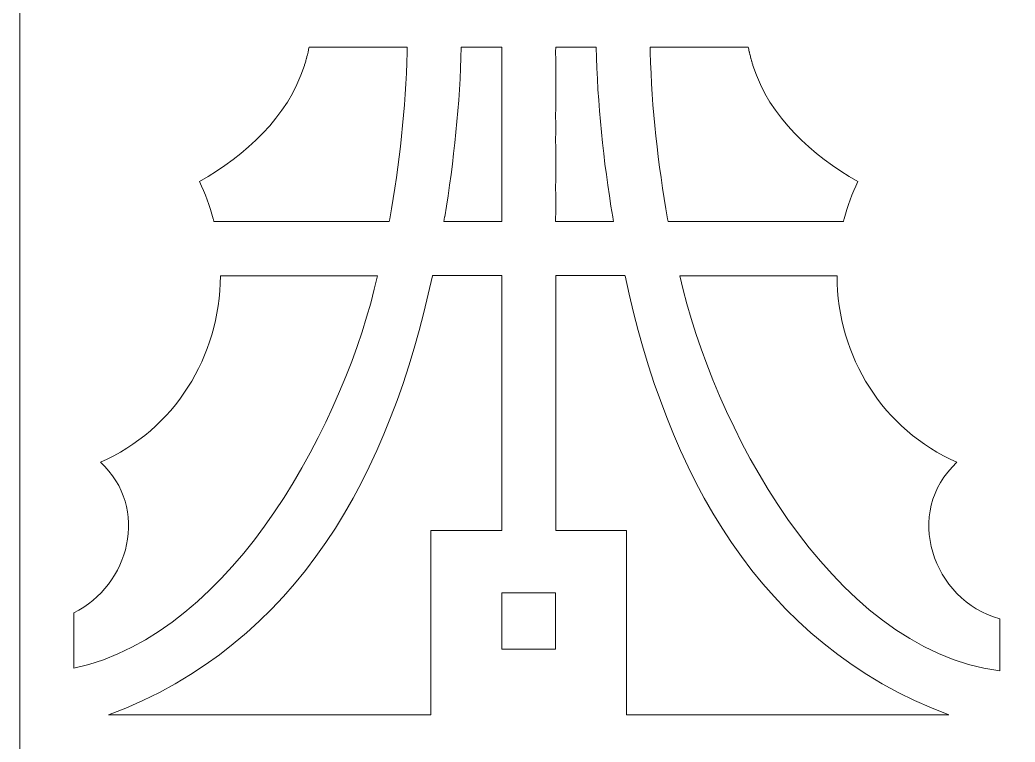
# Model space of a CAD drawing. Header units: centimetres. Extents: x -10 to 9.9, y -5 to 13.4.
# Drawn here: x 0.175 to 3.399, y -0.461 to 1.88 of the extents above; entities that cross this region are included whole.
import ezdxf

# ---------------------------------------------------------------- set-up
doc = ezdxf.new("R2010")
doc.units = ezdxf.units.CM
doc.header["$MEASUREMENT"] = 0
doc.layers.add('layer 1', color=7, linetype='Continuous')

msp = doc.modelspace()

# ---------------------------------------------------------------- linework, layer by layer
at = {"layer": 'layer 1', "color": 242, "lineweight": 9}
for points, knots in [([(0.17453, 13.44236), (0.17453, 13.44236), (0.34885, 13.44236), (0.34885, 13.44236), (0.34885, 13.44236), (0.34885, 13.44236), (9.75098, 13.44236), (9.75098, 13.44236), (9.75098, 13.44236), (9.75098, 13.44236), (9.9253, 13.44236), (9.9253, 13.44236), (9.9253, 13.44236), (9.9253, 13.44236), (9.9253, 13.26803), (9.9253, 13.26803), (9.9253, 13.26803), (9.9253, 13.26803), (9.9253, -4.82596), (9.9253, -4.82596), (9.9253, -4.82596), (9.9253, -4.82596), (9.9253, -5.00029), (9.9253, -5.00029), (9.9253, -5.00029), (9.9253, -5.00029), (9.75098, -5.00029), (9.75098, -5.00029), (9.75098, -5.00029), (9.75098, -5.00029), (0.34885, -5.00029), (0.34885, -5.00029), (0.34885, -5.00029), (0.34885, -5.00029), (0.17453, -5.00029), (0.17453, -5.00029), (0.17453, -5.00029), (0.17453, -5.00029), (0.17453, -4.82596), (0.17453, -4.82596), (0.17453, -4.82596), (0.17453, -4.82596), (0.17453, 13.26803), (0.17453, 13.26803), (0.17453, 13.26803), (0.17453, 13.26803), (0.17453, 13.44236), (0.17453, 13.44236)], [0, 0, 0, 0, 0.0769231, 0.0769231, 0.0769231, 0.0769231, 0.1538462, 0.1538462, 0.1538462, 0.1538462, 0.2307692, 0.2307692, 0.2307692, 0.2307692, 0.3076923, 0.3076923, 0.3076923, 0.3076923, 0.3846154, 0.3846154, 0.3846154, 0.3846154, 0.4615385, 0.4615385, 0.4615385, 0.4615385, 0.5384615, 0.5384615, 0.5384615, 0.5384615, 0.6153846, 0.6153846, 0.6153846, 0.6153846, 0.6923077, 0.6923077, 0.6923077, 0.6923077, 0.7692308, 0.7692308, 0.7692308, 0.7692308, 0.8461538, 0.8461538, 0.8461538, 0.8461538, 1, 1, 1, 1]), ([(0.75626, 1.35599), (0.90689, 1.44241), (1.04107, 1.56161), (1.09629, 1.73239), (1.09629, 1.73239), (1.09629, 1.73239), (1.09631, 1.73239), (1.09631, 1.73239), (1.09631, 1.73239), (1.09631, 1.73239), (1.09692, 1.73433), (1.09692, 1.73433), (1.09692, 1.73433), (1.09692, 1.73433), (1.09694, 1.73433), (1.09694, 1.73433), (1.09694, 1.73433), (1.09694, 1.73433), (1.09839, 1.73919), (1.09839, 1.73919), (1.09839, 1.73919), (1.09839, 1.73919), (1.09843, 1.73919), (1.09843, 1.73919), (1.09843, 1.73919), (1.09843, 1.73919), (1.09868, 1.74012), (1.09868, 1.74012), (1.09868, 1.74012), (1.09868, 1.74012), (1.0987, 1.7401), (1.0987, 1.7401), (1.0987, 1.7401), (1.0987, 1.7401), (1.09871, 1.74021), (1.09871, 1.74021), (1.09871, 1.74021), (1.09871, 1.74021), (1.09873, 1.74021), (1.09873, 1.74021), (1.09873, 1.74021), (1.09873, 1.74021), (1.1004, 1.74601), (1.1004, 1.74601), (1.1004, 1.74601), (1.1004, 1.74601), (1.10042, 1.74602), (1.10042, 1.74602), (1.10042, 1.74602), (1.10042, 1.74602), (1.10064, 1.74685), (1.10064, 1.74685), (1.10064, 1.74685), (1.10064, 1.74685), (1.10065, 1.74685), (1.10065, 1.74685), (1.10065, 1.74685), (1.10065, 1.74685), (1.10244, 1.75327), (1.10244, 1.75327), (1.10244, 1.75327), (1.10244, 1.75327), (1.10246, 1.75327), (1.10246, 1.75327), (1.10246, 1.75327), (1.10246, 1.75327), (1.10263, 1.75402), (1.10263, 1.75402), (1.10263, 1.75402), (1.10263, 1.75402), (1.10266, 1.75403), (1.10266, 1.75403), (1.10266, 1.75403), (1.10266, 1.75403), (1.10456, 1.76131), (1.10456, 1.76131), (1.10456, 1.76131), (1.10456, 1.76131), (1.10458, 1.76131), (1.10458, 1.76131), (1.10458, 1.76131), (1.10458, 1.76131), (1.1046, 1.76145), (1.1046, 1.76145), (1.1046, 1.76145), (1.1046, 1.76145), (1.10461, 1.76145), (1.10461, 1.76145), (1.10461, 1.76145), (1.10461, 1.76145), (1.10577, 1.76621), (1.10577, 1.76621), (1.10577, 1.76621), (1.10577, 1.76621), (1.10579, 1.76621), (1.10579, 1.76621), (1.10579, 1.76621), (1.10579, 1.76621), (1.10598, 1.76711), (1.10598, 1.76711), (1.10598, 1.76711), (1.10598, 1.76711), (1.106, 1.76716), (1.106, 1.76716), (1.106, 1.76716), (1.106, 1.76716), (1.1079, 1.77538), (1.1079, 1.77538), (1.1079, 1.77538), (1.1079, 1.77538), (1.10792, 1.77538), (1.10792, 1.77538), (1.10792, 1.77538), (1.10792, 1.77538), (1.1081, 1.77627), (1.1081, 1.77627), (1.1081, 1.77627), (1.1081, 1.77627), (1.10812, 1.77627), (1.10812, 1.77627), (1.10812, 1.77627), (1.10812, 1.77627), (1.10925, 1.78174), (1.10925, 1.78174), (1.10925, 1.78174), (1.10925, 1.78174), (1.10928, 1.78174), (1.10928, 1.78174), (1.10928, 1.78174), (1.10928, 1.78174), (1.10943, 1.78262), (1.10943, 1.78262), (1.10943, 1.78262), (1.10943, 1.78262), (1.10944, 1.78262), (1.10944, 1.78262), (1.10944, 1.78262), (1.10944, 1.78262), (1.10966, 1.78368), (1.10966, 1.78368), (1.10966, 1.78368), (1.10966, 1.78368), (1.10967, 1.78368), (1.10967, 1.78368), (1.10967, 1.78368), (1.10967, 1.78368), (1.11073, 1.78903), (1.11073, 1.78903), (1.11073, 1.78903), (1.11073, 1.78903), (1.11074, 1.78904), (1.11074, 1.78904), (1.11074, 1.78904), (1.11074, 1.78904), (1.11133, 1.79204), (1.11133, 1.79204), (1.11133, 1.79204), (1.11133, 1.79204), (1.11139, 1.79204), (1.11139, 1.79204), (1.11139, 1.79204), (1.11139, 1.79204), (1.11139, 1.79204), (1.11139, 1.79204), (1.11139, 1.79204), (1.11139, 1.79204), (1.42958, 1.79204), (1.42958, 1.79204), (1.42958, 1.79204), (1.42958, 1.79204), (1.42938, 1.78443), (1.42938, 1.78443), (1.42938, 1.78443), (1.42938, 1.78443), (1.42936, 1.78443), (1.42936, 1.78443), (1.42936, 1.78443), (1.42936, 1.78443), (1.42935, 1.78443), (1.42935, 1.78443), (1.42935, 1.78443), (1.42935, 1.78443), (1.42935, 1.78438), (1.42935, 1.78438), (1.42935, 1.78438), (1.42935, 1.78438), (1.42914, 1.77519), (1.42914, 1.77519), (1.42914, 1.77519), (1.42914, 1.77519), (1.42913, 1.7752), (1.42913, 1.7752), (1.42913, 1.7752), (1.42913, 1.7752), (1.42909, 1.77519), (1.42909, 1.77519), (1.42909, 1.77519), (1.42909, 1.77519), (1.42911, 1.77516), (1.42911, 1.77516), (1.42911, 1.77516), (1.42394, 1.59354), (1.40419, 1.41242), (1.37264, 1.23469), (1.37264, 1.23469), (1.37264, 1.23469), (1.3726, 1.23471), (1.3726, 1.23471), (1.3726, 1.23471), (1.3726, 1.23471), (1.37259, 1.23473), (1.37259, 1.23473), (1.37259, 1.23473), (1.37259, 1.23473), (1.37258, 1.23469), (1.37258, 1.23469), (1.37258, 1.23469), (1.37258, 1.23469), (1.3711, 1.22623), (1.3711, 1.22623), (1.3711, 1.22623), (1.3711, 1.22623), (1.37109, 1.22623), (1.37109, 1.22623), (1.37109, 1.22623), (1.37109, 1.22623), (1.37107, 1.22623), (1.37107, 1.22623), (1.37107, 1.22623), (1.37107, 1.22623), (1.37105, 1.22623), (1.37105, 1.22623), (1.37105, 1.22623), (1.37105, 1.22623), (0.80317, 1.22623), (0.80317, 1.22623), (0.80317, 1.22623), (0.80317, 1.22623), (0.80314, 1.22623), (0.80314, 1.22623), (0.80314, 1.22623), (0.80314, 1.22623), (0.80259, 1.22836), (0.80259, 1.22836), (0.80259, 1.22836), (0.80259, 1.22836), (0.80257, 1.22836), (0.80257, 1.22836), (0.80257, 1.22836), (0.80257, 1.22836), (0.80207, 1.2305), (0.80207, 1.2305), (0.80207, 1.2305), (0.80207, 1.2305), (0.80205, 1.2305), (0.80205, 1.2305), (0.80205, 1.2305), (0.80205, 1.2305), (0.80149, 1.23263), (0.80149, 1.23263), (0.80149, 1.23263), (0.80149, 1.23263), (0.80147, 1.23263), (0.80147, 1.23263), (0.80147, 1.23263), (0.80147, 1.23263), (0.80097, 1.23473), (0.80097, 1.23473), (0.80097, 1.23473), (0.80097, 1.23473), (0.80095, 1.23473), (0.80095, 1.23473), (0.80095, 1.23473), (0.79014, 1.2763), (0.7749, 1.31717), (0.75626, 1.35599)], [0, 0, 0, 0, 0.0142857, 0.0142857, 0.0142857, 0.0142857, 0.0285714, 0.0285714, 0.0285714, 0.0285714, 0.0428571, 0.0428571, 0.0428571, 0.0428571, 0.0571429, 0.0571429, 0.0571429, 0.0571429, 0.0714286, 0.0714286, 0.0714286, 0.0714286, 0.0857143, 0.0857143, 0.0857143, 0.0857143, 0.1, 0.1, 0.1, 0.1, 0.1142857, 0.1142857, 0.1142857, 0.1142857, 0.1285714, 0.1285714, 0.1285714, 0.1285714, 0.1428571, 0.1428571, 0.1428571, 0.1428571, 0.1571429, 0.1571429, 0.1571429, 0.1571429, 0.1714286, 0.1714286, 0.1714286, 0.1714286, 0.1857143, 0.1857143, 0.1857143, 0.1857143, 0.2, 0.2, 0.2, 0.2, 0.2142857, 0.2142857, 0.2142857, 0.2142857, 0.2285714, 0.2285714, 0.2285714, 0.2285714, 0.2428571, 0.2428571, 0.2428571, 0.2428571, 0.2571429, 0.2571429, 0.2571429, 0.2571429, 0.2714286, 0.2714286, 0.2714286, 0.2714286, 0.2857143, 0.2857143, 0.2857143, 0.2857143, 0.3, 0.3, 0.3, 0.3, 0.3142857, 0.3142857, 0.3142857, 0.3142857, 0.3285714, 0.3285714, 0.3285714, 0.3285714, 0.3428571, 0.3428571, 0.3428571, 0.3428571, 0.3571429, 0.3571429, 0.3571429, 0.3571429, 0.3714286, 0.3714286, 0.3714286, 0.3714286, 0.3857143, 0.3857143, 0.3857143, 0.3857143, 0.4, 0.4, 0.4, 0.4, 0.4142857, 0.4142857, 0.4142857, 0.4142857, 0.4285714, 0.4285714, 0.4285714, 0.4285714, 0.4428571, 0.4428571, 0.4428571, 0.4428571, 0.4571429, 0.4571429, 0.4571429, 0.4571429, 0.4714286, 0.4714286, 0.4714286, 0.4714286, 0.4857143, 0.4857143, 0.4857143, 0.4857143, 0.5, 0.5, 0.5, 0.5, 0.5142857, 0.5142857, 0.5142857, 0.5142857, 0.5285714, 0.5285714, 0.5285714, 0.5285714, 0.5428571, 0.5428571, 0.5428571, 0.5428571, 0.5571429, 0.5571429, 0.5571429, 0.5571429, 0.5714286, 0.5714286, 0.5714286, 0.5714286, 0.5857143, 0.5857143, 0.5857143, 0.5857143, 0.6, 0.6, 0.6, 0.6, 0.6142857, 0.6142857, 0.6142857, 0.6142857, 0.6285714, 0.6285714, 0.6285714, 0.6285714, 0.6428571, 0.6428571, 0.6428571, 0.6428571, 0.6571429, 0.6571429, 0.6571429, 0.6571429, 0.6714286, 0.6714286, 0.6714286, 0.6714286, 0.6857143, 0.6857143, 0.6857143, 0.6857143, 0.7, 0.7, 0.7, 0.7, 0.7142857, 0.7142857, 0.7142857, 0.7142857, 0.7285714, 0.7285714, 0.7285714, 0.7285714, 0.7428571, 0.7428571, 0.7428571, 0.7428571, 0.7571429, 0.7571429, 0.7571429, 0.7571429, 0.7714286, 0.7714286, 0.7714286, 0.7714286, 0.7857143, 0.7857143, 0.7857143, 0.7857143, 0.8, 0.8, 0.8, 0.8, 0.8142857, 0.8142857, 0.8142857, 0.8142857, 0.8285714, 0.8285714, 0.8285714, 0.8285714, 0.8428571, 0.8428571, 0.8428571, 0.8428571, 0.8571429, 0.8571429, 0.8571429, 0.8571429, 0.8714286, 0.8714286, 0.8714286, 0.8714286, 0.8857143, 0.8857143, 0.8857143, 0.8857143, 0.9, 0.9, 0.9, 0.9, 0.9142857, 0.9142857, 0.9142857, 0.9142857, 0.9285714, 0.9285714, 0.9285714, 0.9285714, 0.9428571, 0.9428571, 0.9428571, 0.9428571, 0.9571429, 0.9571429, 0.9571429, 0.9571429, 0.9714286, 0.9714286, 0.9714286, 0.9714286, 1, 1, 1, 1]), ([(1.60443, 1.79204), (1.60443, 1.79204), (1.60445, 1.79204), (1.60445, 1.79204), (1.60445, 1.79204), (1.60445, 1.79204), (1.73538, 1.79204), (1.73538, 1.79204), (1.73538, 1.79204), (1.73538, 1.79204), (1.73538, 1.77645), (1.73538, 1.77645), (1.73538, 1.77645), (1.73538, 1.77645), (1.73538, 1.75055), (1.73538, 1.75055), (1.73538, 1.75055), (1.73538, 1.75055), (1.73538, 1.72467), (1.73538, 1.72467), (1.73538, 1.72467), (1.73538, 1.72467), (1.73538, 1.69876), (1.73538, 1.69876), (1.73538, 1.69876), (1.73538, 1.69876), (1.73538, 1.6729), (1.73538, 1.6729), (1.73538, 1.6729), (1.73538, 1.6729), (1.73538, 1.64701), (1.73538, 1.64701), (1.73538, 1.64701), (1.73538, 1.64701), (1.73538, 1.6211), (1.73538, 1.6211), (1.73538, 1.6211), (1.73538, 1.6211), (1.73538, 1.5953), (1.73538, 1.5953), (1.73538, 1.5953), (1.73538, 1.5953), (1.73538, 1.56936), (1.73538, 1.56936), (1.73538, 1.56936), (1.73538, 1.56936), (1.73538, 1.54346), (1.73538, 1.54346), (1.73538, 1.54346), (1.73538, 1.54346), (1.73538, 1.51757), (1.73538, 1.51757), (1.73538, 1.51757), (1.73538, 1.51757), (1.73538, 1.49168), (1.73538, 1.49168), (1.73538, 1.49168), (1.73538, 1.49168), (1.73538, 1.46581), (1.73538, 1.46581), (1.73538, 1.46581), (1.73538, 1.46581), (1.73538, 1.4399), (1.73538, 1.4399), (1.73538, 1.4399), (1.73538, 1.4399), (1.73538, 1.41403), (1.73538, 1.41403), (1.73538, 1.41403), (1.73538, 1.41403), (1.73538, 1.38813), (1.73538, 1.38813), (1.73538, 1.38813), (1.73538, 1.38813), (1.73538, 1.36225), (1.73538, 1.36225), (1.73538, 1.36225), (1.73538, 1.36225), (1.73537, 1.33637), (1.73537, 1.33637), (1.73537, 1.33637), (1.73537, 1.33637), (1.73538, 1.31047), (1.73538, 1.31047), (1.73538, 1.31047), (1.73538, 1.31047), (1.73538, 1.28459), (1.73538, 1.28459), (1.73538, 1.28459), (1.73538, 1.28459), (1.73538, 1.2587), (1.73538, 1.2587), (1.73538, 1.2587), (1.73538, 1.2587), (1.73538, 1.23281), (1.73538, 1.23281), (1.73538, 1.23281), (1.73538, 1.23281), (1.73538, 1.22623), (1.73538, 1.22623), (1.73538, 1.22623), (1.73538, 1.22623), (1.5479, 1.22623), (1.5479, 1.22623), (1.5479, 1.22623), (1.5479, 1.22623), (1.54906, 1.23312), (1.54906, 1.23312), (1.54906, 1.23312), (1.54906, 1.23312), (1.54908, 1.23312), (1.54908, 1.23312), (1.54908, 1.23312), (1.54908, 1.23312), (1.5491, 1.2331), (1.5491, 1.2331), (1.5491, 1.2331), (1.5491, 1.2331), (1.54912, 1.2331), (1.54912, 1.2331), (1.54912, 1.2331), (1.54912, 1.2331), (1.55058, 1.24162), (1.55058, 1.24162), (1.55058, 1.24162), (1.55058, 1.24162), (1.55059, 1.24162), (1.55059, 1.24162), (1.55059, 1.24162), (1.55059, 1.24162), (1.55061, 1.24162), (1.55061, 1.24162), (1.55061, 1.24162), (1.55061, 1.24162), (1.55064, 1.24162), (1.55064, 1.24162), (1.55064, 1.24162), (1.58082, 1.4235), (1.59991, 1.60786), (1.60443, 1.79204)], [0, 0, 0, 0, 0.0277778, 0.0277778, 0.0277778, 0.0277778, 0.0555556, 0.0555556, 0.0555556, 0.0555556, 0.0833333, 0.0833333, 0.0833333, 0.0833333, 0.1111111, 0.1111111, 0.1111111, 0.1111111, 0.1388889, 0.1388889, 0.1388889, 0.1388889, 0.1666667, 0.1666667, 0.1666667, 0.1666667, 0.1944444, 0.1944444, 0.1944444, 0.1944444, 0.2222222, 0.2222222, 0.2222222, 0.2222222, 0.25, 0.25, 0.25, 0.25, 0.2777778, 0.2777778, 0.2777778, 0.2777778, 0.3055556, 0.3055556, 0.3055556, 0.3055556, 0.3333333, 0.3333333, 0.3333333, 0.3333333, 0.3611111, 0.3611111, 0.3611111, 0.3611111, 0.3888889, 0.3888889, 0.3888889, 0.3888889, 0.4166667, 0.4166667, 0.4166667, 0.4166667, 0.4444444, 0.4444444, 0.4444444, 0.4444444, 0.4722222, 0.4722222, 0.4722222, 0.4722222, 0.5, 0.5, 0.5, 0.5, 0.5277778, 0.5277778, 0.5277778, 0.5277778, 0.5555556, 0.5555556, 0.5555556, 0.5555556, 0.5833333, 0.5833333, 0.5833333, 0.5833333, 0.6111111, 0.6111111, 0.6111111, 0.6111111, 0.6388889, 0.6388889, 0.6388889, 0.6388889, 0.6666667, 0.6666667, 0.6666667, 0.6666667, 0.6944444, 0.6944444, 0.6944444, 0.6944444, 0.7222222, 0.7222222, 0.7222222, 0.7222222, 0.75, 0.75, 0.75, 0.75, 0.7777778, 0.7777778, 0.7777778, 0.7777778, 0.8055556, 0.8055556, 0.8055556, 0.8055556, 0.8333333, 0.8333333, 0.8333333, 0.8333333, 0.8611111, 0.8611111, 0.8611111, 0.8611111, 0.8888889, 0.8888889, 0.8888889, 0.8888889, 0.9166667, 0.9166667, 0.9166667, 0.9166667, 0.9444444, 0.9444444, 0.9444444, 0.9444444, 1, 1, 1, 1]), ([(1.91019, 1.22623), (1.91019, 1.22623), (1.91019, 1.23281), (1.91019, 1.23281), (1.91019, 1.23281), (1.91019, 1.23281), (1.91021, 1.2587), (1.91021, 1.2587), (1.91021, 1.2587), (1.91021, 1.2587), (1.91021, 1.28459), (1.91021, 1.28459), (1.91021, 1.28459), (1.91021, 1.28459), (1.91021, 1.31047), (1.91021, 1.31047), (1.91021, 1.31047), (1.91021, 1.31047), (1.91019, 1.33637), (1.91019, 1.33637), (1.91019, 1.33637), (1.91019, 1.33637), (1.91021, 1.36225), (1.91021, 1.36225), (1.91021, 1.36225), (1.91021, 1.36225), (1.91021, 1.38813), (1.91021, 1.38813), (1.91021, 1.38813), (1.91021, 1.38813), (1.91021, 1.41403), (1.91021, 1.41403), (1.91021, 1.41403), (1.91021, 1.41403), (1.91021, 1.4399), (1.91021, 1.4399), (1.91021, 1.4399), (1.91021, 1.4399), (1.91021, 1.46579), (1.91021, 1.46579), (1.91021, 1.46579), (1.91021, 1.46579), (1.91019, 1.49168), (1.91019, 1.49168), (1.91019, 1.49168), (1.91019, 1.49168), (1.91021, 1.51757), (1.91021, 1.51757), (1.91021, 1.51757), (1.91021, 1.51757), (1.91021, 1.54346), (1.91021, 1.54346), (1.91021, 1.54346), (1.91021, 1.54346), (1.91019, 1.56934), (1.91019, 1.56934), (1.91019, 1.56934), (1.91019, 1.56934), (1.91023, 1.59523), (1.91023, 1.59523), (1.91023, 1.59523), (1.91023, 1.59523), (1.91021, 1.62112), (1.91021, 1.62112), (1.91021, 1.62112), (1.91021, 1.62112), (1.91021, 1.64701), (1.91021, 1.64701), (1.91021, 1.64701), (1.91021, 1.64701), (1.91021, 1.6729), (1.91021, 1.6729), (1.91021, 1.6729), (1.91021, 1.6729), (1.91021, 1.69877), (1.91021, 1.69877), (1.91021, 1.69877), (1.91021, 1.69877), (1.91021, 1.72469), (1.91021, 1.72469), (1.91021, 1.72469), (1.91021, 1.72469), (1.91021, 1.75055), (1.91021, 1.75055), (1.91021, 1.75055), (1.91021, 1.75055), (1.91019, 1.77645), (1.91019, 1.77645), (1.91019, 1.77645), (1.91019, 1.77645), (1.91021, 1.79204), (1.91021, 1.79204), (1.91021, 1.79204), (1.91021, 1.79204), (2.04111, 1.79204), (2.04111, 1.79204), (2.04111, 1.79204), (2.04111, 1.79204), (2.04113, 1.79204), (2.04113, 1.79204), (2.04113, 1.79204), (2.04566, 1.60783), (2.06479, 1.42348), (2.09495, 1.24164), (2.09495, 1.24164), (2.09495, 1.24164), (2.09496, 1.24162), (2.09496, 1.24162), (2.09496, 1.24162), (2.09496, 1.24162), (2.09498, 1.24162), (2.09498, 1.24162), (2.09498, 1.24162), (2.09498, 1.24162), (2.095, 1.24162), (2.095, 1.24162), (2.095, 1.24162), (2.095, 1.24162), (2.09647, 1.23312), (2.09647, 1.23312), (2.09647, 1.23312), (2.09647, 1.23312), (2.09649, 1.2331), (2.09649, 1.2331), (2.09649, 1.2331), (2.09649, 1.2331), (2.09651, 1.23312), (2.09651, 1.23312), (2.09651, 1.23312), (2.09651, 1.23312), (2.09653, 1.23312), (2.09653, 1.23312), (2.09653, 1.23312), (2.09653, 1.23312), (2.09768, 1.22623), (2.09768, 1.22623), (2.09768, 1.22623), (2.09768, 1.22623), (1.91019, 1.22623), (1.91019, 1.22623)], [0, 0, 0, 0, 0.0277778, 0.0277778, 0.0277778, 0.0277778, 0.0555556, 0.0555556, 0.0555556, 0.0555556, 0.0833333, 0.0833333, 0.0833333, 0.0833333, 0.1111111, 0.1111111, 0.1111111, 0.1111111, 0.1388889, 0.1388889, 0.1388889, 0.1388889, 0.1666667, 0.1666667, 0.1666667, 0.1666667, 0.1944444, 0.1944444, 0.1944444, 0.1944444, 0.2222222, 0.2222222, 0.2222222, 0.2222222, 0.25, 0.25, 0.25, 0.25, 0.2777778, 0.2777778, 0.2777778, 0.2777778, 0.3055556, 0.3055556, 0.3055556, 0.3055556, 0.3333333, 0.3333333, 0.3333333, 0.3333333, 0.3611111, 0.3611111, 0.3611111, 0.3611111, 0.3888889, 0.3888889, 0.3888889, 0.3888889, 0.4166667, 0.4166667, 0.4166667, 0.4166667, 0.4444444, 0.4444444, 0.4444444, 0.4444444, 0.4722222, 0.4722222, 0.4722222, 0.4722222, 0.5, 0.5, 0.5, 0.5, 0.5277778, 0.5277778, 0.5277778, 0.5277778, 0.5555556, 0.5555556, 0.5555556, 0.5555556, 0.5833333, 0.5833333, 0.5833333, 0.5833333, 0.6111111, 0.6111111, 0.6111111, 0.6111111, 0.6388889, 0.6388889, 0.6388889, 0.6388889, 0.6666667, 0.6666667, 0.6666667, 0.6666667, 0.6944444, 0.6944444, 0.6944444, 0.6944444, 0.7222222, 0.7222222, 0.7222222, 0.7222222, 0.75, 0.75, 0.75, 0.75, 0.7777778, 0.7777778, 0.7777778, 0.7777778, 0.8055556, 0.8055556, 0.8055556, 0.8055556, 0.8333333, 0.8333333, 0.8333333, 0.8333333, 0.8611111, 0.8611111, 0.8611111, 0.8611111, 0.8888889, 0.8888889, 0.8888889, 0.8888889, 0.9166667, 0.9166667, 0.9166667, 0.9166667, 0.9444444, 0.9444444, 0.9444444, 0.9444444, 1, 1, 1, 1]), ([(2.88933, 1.35599), (2.73867, 1.44241), (2.60446, 1.56161), (2.5493, 1.73239), (2.5493, 1.73239), (2.5493, 1.73239), (2.54928, 1.73239), (2.54928, 1.73239), (2.54928, 1.73239), (2.54928, 1.73239), (2.54867, 1.73433), (2.54867, 1.73433), (2.54867, 1.73433), (2.54867, 1.73433), (2.54865, 1.73431), (2.54865, 1.73431), (2.54865, 1.73431), (2.54865, 1.73431), (2.54718, 1.73919), (2.54718, 1.73919), (2.54718, 1.73919), (2.54718, 1.73919), (2.54716, 1.73921), (2.54716, 1.73921), (2.54716, 1.73921), (2.54716, 1.73921), (2.54691, 1.74012), (2.54691, 1.74012), (2.54691, 1.74012), (2.54691, 1.74012), (2.54689, 1.74012), (2.54689, 1.74012), (2.54689, 1.74012), (2.54689, 1.74012), (2.54686, 1.74021), (2.54686, 1.74021), (2.54686, 1.74021), (2.54686, 1.74021), (2.54684, 1.74021), (2.54684, 1.74021), (2.54684, 1.74021), (2.54684, 1.74021), (2.54517, 1.74601), (2.54517, 1.74601), (2.54517, 1.74601), (2.54517, 1.74601), (2.54515, 1.74601), (2.54515, 1.74601), (2.54515, 1.74601), (2.54515, 1.74601), (2.54493, 1.74685), (2.54493, 1.74685), (2.54493, 1.74685), (2.54493, 1.74685), (2.54492, 1.74685), (2.54492, 1.74685), (2.54492, 1.74685), (2.54492, 1.74685), (2.54314, 1.75327), (2.54314, 1.75327), (2.54314, 1.75327), (2.54314, 1.75327), (2.54312, 1.75325), (2.54312, 1.75325), (2.54312, 1.75325), (2.54312, 1.75325), (2.54294, 1.75403), (2.54294, 1.75403), (2.54294, 1.75403), (2.54294, 1.75403), (2.54293, 1.75403), (2.54293, 1.75403), (2.54293, 1.75403), (2.54293, 1.75403), (2.54103, 1.76131), (2.54103, 1.76131), (2.54103, 1.76131), (2.54103, 1.76131), (2.54101, 1.76131), (2.54101, 1.76131), (2.54101, 1.76131), (2.54101, 1.76131), (2.54099, 1.76147), (2.54099, 1.76147), (2.54099, 1.76147), (2.54099, 1.76147), (2.54099, 1.76145), (2.54099, 1.76145), (2.54099, 1.76145), (2.54099, 1.76145), (2.5398, 1.76621), (2.5398, 1.76621), (2.5398, 1.76621), (2.5398, 1.76621), (2.53979, 1.76621), (2.53979, 1.76621), (2.53979, 1.76621), (2.53979, 1.76621), (2.53961, 1.76711), (2.53961, 1.76711), (2.53961, 1.76711), (2.53961, 1.76711), (2.53957, 1.76711), (2.53957, 1.76711), (2.53957, 1.76711), (2.53957, 1.76711), (2.53768, 1.77538), (2.53768, 1.77538), (2.53768, 1.77538), (2.53768, 1.77538), (2.53767, 1.77538), (2.53767, 1.77538), (2.53767, 1.77538), (2.53767, 1.77538), (2.53747, 1.77627), (2.53747, 1.77627), (2.53747, 1.77627), (2.53747, 1.77627), (2.53745, 1.77627), (2.53745, 1.77627), (2.53745, 1.77627), (2.53745, 1.77627), (2.53629, 1.78174), (2.53629, 1.78174), (2.53629, 1.78174), (2.53629, 1.78174), (2.53629, 1.78174), (2.53629, 1.78174), (2.53629, 1.78174), (2.53629, 1.78174), (2.53614, 1.78262), (2.53614, 1.78262), (2.53614, 1.78262), (2.53614, 1.78262), (2.53613, 1.78263), (2.53613, 1.78263), (2.53613, 1.78263), (2.53613, 1.78263), (2.53591, 1.78368), (2.53591, 1.78368), (2.53591, 1.78368), (2.53591, 1.78368), (2.5359, 1.78368), (2.5359, 1.78368), (2.5359, 1.78368), (2.5359, 1.78368), (2.53485, 1.78903), (2.53485, 1.78903), (2.53485, 1.78903), (2.53485, 1.78903), (2.53485, 1.78904), (2.53485, 1.78904), (2.53485, 1.78904), (2.53485, 1.78904), (2.53428, 1.79204), (2.53428, 1.79204), (2.53428, 1.79204), (2.53428, 1.79204), (2.53426, 1.79204), (2.53426, 1.79204), (2.53426, 1.79204), (2.53426, 1.79204), (2.53425, 1.79204), (2.53425, 1.79204), (2.53425, 1.79204), (2.53425, 1.79204), (2.21599, 1.79204), (2.21599, 1.79204), (2.21599, 1.79204), (2.21599, 1.79204), (2.21619, 1.78443), (2.21619, 1.78443), (2.21619, 1.78443), (2.21619, 1.78443), (2.21621, 1.78443), (2.21621, 1.78443), (2.21621, 1.78443), (2.21621, 1.78443), (2.21622, 1.78443), (2.21622, 1.78443), (2.21622, 1.78443), (2.21622, 1.78443), (2.21622, 1.7844), (2.21622, 1.7844), (2.21622, 1.7844), (2.21622, 1.7844), (2.21643, 1.77519), (2.21643, 1.77519), (2.21643, 1.77519), (2.21643, 1.77519), (2.21644, 1.77519), (2.21644, 1.77519), (2.21644, 1.77519), (2.21644, 1.77519), (2.21646, 1.77519), (2.21646, 1.77519), (2.21646, 1.77519), (2.21646, 1.77519), (2.21646, 1.77516), (2.21646, 1.77516), (2.21646, 1.77516), (2.22159, 1.5936), (2.24138, 1.41242), (2.27295, 1.23469), (2.27295, 1.23469), (2.27295, 1.23469), (2.27297, 1.23469), (2.27297, 1.23469), (2.27297, 1.23469), (2.27297, 1.23469), (2.27299, 1.23469), (2.27299, 1.23469), (2.27299, 1.23469), (2.27299, 1.23469), (2.273, 1.23469), (2.273, 1.23469), (2.273, 1.23469), (2.273, 1.23469), (2.27449, 1.22623), (2.27449, 1.22623), (2.27449, 1.22623), (2.27449, 1.22623), (2.2745, 1.22623), (2.2745, 1.22623), (2.2745, 1.22623), (2.2745, 1.22623), (2.27452, 1.22621), (2.27452, 1.22621), (2.27452, 1.22621), (2.27452, 1.22621), (2.27455, 1.22623), (2.27455, 1.22623), (2.27455, 1.22623), (2.27455, 1.22623), (2.84242, 1.22623), (2.84242, 1.22623), (2.84242, 1.22623), (2.84242, 1.22623), (2.84243, 1.22621), (2.84243, 1.22621), (2.84243, 1.22621), (2.84243, 1.22621), (2.843, 1.22836), (2.843, 1.22836), (2.843, 1.22836), (2.843, 1.22836), (2.84302, 1.22834), (2.84302, 1.22834), (2.84302, 1.22834), (2.84302, 1.22834), (2.84352, 1.2305), (2.84352, 1.2305), (2.84352, 1.2305), (2.84352, 1.2305), (2.84354, 1.2305), (2.84354, 1.2305), (2.84354, 1.2305), (2.84354, 1.2305), (2.84408, 1.23263), (2.84408, 1.23263), (2.84408, 1.23263), (2.84408, 1.23263), (2.8441, 1.23263), (2.8441, 1.23263), (2.8441, 1.23263), (2.8441, 1.23263), (2.84462, 1.23474), (2.84462, 1.23474), (2.84462, 1.23474), (2.84462, 1.23474), (2.84464, 1.23473), (2.84464, 1.23473), (2.84464, 1.23473), (2.85545, 1.27628), (2.87069, 1.31717), (2.88933, 1.35599)], [0, 0, 0, 0, 0.0142857, 0.0142857, 0.0142857, 0.0142857, 0.0285714, 0.0285714, 0.0285714, 0.0285714, 0.0428571, 0.0428571, 0.0428571, 0.0428571, 0.0571429, 0.0571429, 0.0571429, 0.0571429, 0.0714286, 0.0714286, 0.0714286, 0.0714286, 0.0857143, 0.0857143, 0.0857143, 0.0857143, 0.1, 0.1, 0.1, 0.1, 0.1142857, 0.1142857, 0.1142857, 0.1142857, 0.1285714, 0.1285714, 0.1285714, 0.1285714, 0.1428571, 0.1428571, 0.1428571, 0.1428571, 0.1571429, 0.1571429, 0.1571429, 0.1571429, 0.1714286, 0.1714286, 0.1714286, 0.1714286, 0.1857143, 0.1857143, 0.1857143, 0.1857143, 0.2, 0.2, 0.2, 0.2, 0.2142857, 0.2142857, 0.2142857, 0.2142857, 0.2285714, 0.2285714, 0.2285714, 0.2285714, 0.2428571, 0.2428571, 0.2428571, 0.2428571, 0.2571429, 0.2571429, 0.2571429, 0.2571429, 0.2714286, 0.2714286, 0.2714286, 0.2714286, 0.2857143, 0.2857143, 0.2857143, 0.2857143, 0.3, 0.3, 0.3, 0.3, 0.3142857, 0.3142857, 0.3142857, 0.3142857, 0.3285714, 0.3285714, 0.3285714, 0.3285714, 0.3428571, 0.3428571, 0.3428571, 0.3428571, 0.3571429, 0.3571429, 0.3571429, 0.3571429, 0.3714286, 0.3714286, 0.3714286, 0.3714286, 0.3857143, 0.3857143, 0.3857143, 0.3857143, 0.4, 0.4, 0.4, 0.4, 0.4142857, 0.4142857, 0.4142857, 0.4142857, 0.4285714, 0.4285714, 0.4285714, 0.4285714, 0.4428571, 0.4428571, 0.4428571, 0.4428571, 0.4571429, 0.4571429, 0.4571429, 0.4571429, 0.4714286, 0.4714286, 0.4714286, 0.4714286, 0.4857143, 0.4857143, 0.4857143, 0.4857143, 0.5, 0.5, 0.5, 0.5, 0.5142857, 0.5142857, 0.5142857, 0.5142857, 0.5285714, 0.5285714, 0.5285714, 0.5285714, 0.5428571, 0.5428571, 0.5428571, 0.5428571, 0.5571429, 0.5571429, 0.5571429, 0.5571429, 0.5714286, 0.5714286, 0.5714286, 0.5714286, 0.5857143, 0.5857143, 0.5857143, 0.5857143, 0.6, 0.6, 0.6, 0.6, 0.6142857, 0.6142857, 0.6142857, 0.6142857, 0.6285714, 0.6285714, 0.6285714, 0.6285714, 0.6428571, 0.6428571, 0.6428571, 0.6428571, 0.6571429, 0.6571429, 0.6571429, 0.6571429, 0.6714286, 0.6714286, 0.6714286, 0.6714286, 0.6857143, 0.6857143, 0.6857143, 0.6857143, 0.7, 0.7, 0.7, 0.7, 0.7142857, 0.7142857, 0.7142857, 0.7142857, 0.7285714, 0.7285714, 0.7285714, 0.7285714, 0.7428571, 0.7428571, 0.7428571, 0.7428571, 0.7571429, 0.7571429, 0.7571429, 0.7571429, 0.7714286, 0.7714286, 0.7714286, 0.7714286, 0.7857143, 0.7857143, 0.7857143, 0.7857143, 0.8, 0.8, 0.8, 0.8, 0.8142857, 0.8142857, 0.8142857, 0.8142857, 0.8285714, 0.8285714, 0.8285714, 0.8285714, 0.8428571, 0.8428571, 0.8428571, 0.8428571, 0.8571429, 0.8571429, 0.8571429, 0.8571429, 0.8714286, 0.8714286, 0.8714286, 0.8714286, 0.8857143, 0.8857143, 0.8857143, 0.8857143, 0.9, 0.9, 0.9, 0.9, 0.9142857, 0.9142857, 0.9142857, 0.9142857, 0.9285714, 0.9285714, 0.9285714, 0.9285714, 0.9428571, 0.9428571, 0.9428571, 0.9428571, 0.9571429, 0.9571429, 0.9571429, 0.9571429, 0.9714286, 0.9714286, 0.9714286, 0.9714286, 1, 1, 1, 1]), ([(0.34885, -0.04176), (0.34885, -0.04176), (0.34885, -0.22153), (0.34885, -0.22153), (0.34885, -0.22153), (0.87247, -0.11024), (1.23215, 0.59441), (1.33289, 1.05032), (1.33289, 1.05032), (1.33289, 1.05032), (0.82393, 1.05032), (0.82393, 1.05032), (0.82393, 1.05032), (0.82217, 0.78639), (0.6754, 0.55239), (0.43546, 0.44589), (0.43546, 0.44589), (0.43546, 0.44589), (0.43541, 0.44588), (0.43541, 0.44588), (0.43541, 0.44588), (0.59605, 0.29874), (0.52976, 0.04591), (0.34885, -0.04176)], [0, 0, 0, 0, 0.1428571, 0.1428571, 0.1428571, 0.1428571, 0.2857143, 0.2857143, 0.2857143, 0.2857143, 0.4285714, 0.4285714, 0.4285714, 0.4285714, 0.5714286, 0.5714286, 0.5714286, 0.5714286, 0.7142857, 0.7142857, 0.7142857, 0.7142857, 1, 1, 1, 1]), ([(1.73538, 0.22472), (1.73538, 0.22472), (1.73035, 0.22472), (1.73035, 0.22472), (1.73035, 0.22472), (1.73035, 0.22472), (1.72983, 0.22472), (1.72983, 0.22472), (1.72983, 0.22472), (1.72983, 0.22472), (1.72063, 0.22472), (1.72063, 0.22472), (1.72063, 0.22472), (1.72063, 0.22472), (1.72001, 0.22472), (1.72001, 0.22472), (1.72001, 0.22472), (1.72001, 0.22472), (1.71083, 0.22472), (1.71083, 0.22472), (1.71083, 0.22472), (1.71083, 0.22472), (1.71033, 0.22474), (1.71033, 0.22474), (1.71033, 0.22474), (1.71033, 0.22474), (1.70111, 0.22472), (1.70111, 0.22472), (1.70111, 0.22472), (1.70111, 0.22472), (1.70055, 0.22472), (1.70055, 0.22472), (1.70055, 0.22472), (1.70055, 0.22472), (1.69135, 0.22472), (1.69135, 0.22472), (1.69135, 0.22472), (1.69135, 0.22472), (1.69083, 0.22475), (1.69083, 0.22475), (1.69083, 0.22475), (1.69083, 0.22475), (1.68159, 0.22472), (1.68159, 0.22472), (1.68159, 0.22472), (1.68159, 0.22472), (1.6811, 0.22472), (1.6811, 0.22472), (1.6811, 0.22472), (1.6811, 0.22472), (1.67187, 0.22472), (1.67187, 0.22472), (1.67187, 0.22472), (1.67187, 0.22472), (1.67137, 0.22472), (1.67137, 0.22472), (1.67137, 0.22472), (1.67137, 0.22472), (1.66214, 0.22472), (1.66214, 0.22472), (1.66214, 0.22472), (1.66214, 0.22472), (1.66159, 0.22472), (1.66159, 0.22472), (1.66159, 0.22472), (1.66159, 0.22472), (1.65237, 0.22472), (1.65237, 0.22472), (1.65237, 0.22472), (1.65237, 0.22472), (1.65187, 0.22472), (1.65187, 0.22472), (1.65187, 0.22472), (1.65187, 0.22472), (1.64264, 0.2247), (1.64264, 0.2247), (1.64264, 0.2247), (1.64264, 0.2247), (1.64206, 0.22472), (1.64206, 0.22472), (1.64206, 0.22472), (1.64206, 0.22472), (1.63287, 0.22472), (1.63287, 0.22472), (1.63287, 0.22472), (1.63287, 0.22472), (1.63236, 0.22472), (1.63236, 0.22472), (1.63236, 0.22472), (1.63236, 0.22472), (1.62314, 0.22472), (1.62314, 0.22472), (1.62314, 0.22472), (1.62314, 0.22472), (1.62257, 0.22472), (1.62257, 0.22472), (1.62257, 0.22472), (1.62257, 0.22472), (1.61336, 0.22472), (1.61336, 0.22472), (1.61336, 0.22472), (1.61336, 0.22472), (1.61284, 0.22472), (1.61284, 0.22472), (1.61284, 0.22472), (1.61284, 0.22472), (1.60364, 0.22472), (1.60364, 0.22472), (1.60364, 0.22472), (1.60364, 0.22472), (1.60308, 0.22472), (1.60308, 0.22472), (1.60308, 0.22472), (1.60308, 0.22472), (1.59386, 0.22472), (1.59386, 0.22472), (1.59386, 0.22472), (1.59386, 0.22472), (1.59336, 0.22472), (1.59336, 0.22472), (1.59336, 0.22472), (1.59336, 0.22472), (1.58412, 0.22472), (1.58412, 0.22472), (1.58412, 0.22472), (1.58412, 0.22472), (1.58358, 0.22472), (1.58358, 0.22472), (1.58358, 0.22472), (1.58358, 0.22472), (1.57436, 0.22472), (1.57436, 0.22472), (1.57436, 0.22472), (1.57436, 0.22472), (1.57386, 0.2247), (1.57386, 0.2247), (1.57386, 0.2247), (1.57386, 0.2247), (1.56463, 0.22472), (1.56463, 0.22472), (1.56463, 0.22472), (1.56463, 0.22472), (1.5641, 0.22472), (1.5641, 0.22472), (1.5641, 0.22472), (1.5641, 0.22472), (1.55487, 0.22472), (1.55487, 0.22472), (1.55487, 0.22472), (1.55487, 0.22472), (1.55434, 0.22472), (1.55434, 0.22472), (1.55434, 0.22472), (1.55434, 0.22472), (1.54511, 0.22472), (1.54511, 0.22472), (1.54511, 0.22472), (1.54511, 0.22472), (1.54458, 0.22472), (1.54458, 0.22472), (1.54458, 0.22472), (1.54458, 0.22472), (1.53535, 0.22472), (1.53535, 0.22472), (1.53535, 0.22472), (1.53535, 0.22472), (1.53485, 0.22472), (1.53485, 0.22472), (1.53485, 0.22472), (1.53485, 0.22472), (1.52562, 0.22472), (1.52562, 0.22472), (1.52562, 0.22472), (1.52562, 0.22472), (1.52512, 0.22472), (1.52512, 0.22472), (1.52512, 0.22472), (1.52512, 0.22472), (1.51589, 0.22474), (1.51589, 0.22474), (1.51589, 0.22474), (1.51589, 0.22474), (1.51539, 0.22472), (1.51539, 0.22472), (1.51539, 0.22472), (1.51539, 0.22472), (1.50617, 0.22472), (1.50617, 0.22472), (1.50617, 0.22472), (1.50617, 0.22472), (1.50615, 0.22312), (1.50615, 0.22312), (1.50615, 0.22312), (1.50615, 0.22312), (1.50617, -0.37314), (1.50617, -0.37314), (1.50617, -0.37314), (1.50617, -0.37314), (0.46132, -0.37314), (0.46132, -0.37314), (0.46132, -0.37314), (1.07751, -0.14217), (1.37358, 0.41205), (1.51074, 1.05032), (1.51074, 1.05032), (1.51074, 1.05032), (1.51089, 1.05086), (1.51089, 1.05086), (1.51089, 1.05086), (1.51089, 1.05086), (1.51091, 1.05086), (1.51091, 1.05086), (1.51091, 1.05086), (1.51091, 1.05086), (1.51099, 1.05138), (1.51099, 1.05138), (1.51099, 1.05138), (1.51099, 1.05138), (1.51101, 1.05138), (1.51101, 1.05138), (1.51101, 1.05138), (1.51101, 1.05138), (1.51115, 1.05189), (1.51115, 1.05189), (1.51115, 1.05189), (1.51115, 1.05189), (1.51117, 1.05189), (1.51117, 1.05189), (1.51117, 1.05189), (1.51117, 1.05189), (1.73538, 1.05189), (1.73538, 1.05189), (1.73538, 1.05189), (1.73538, 1.05189), (1.73538, 0.22472), (1.73538, 0.22472)], [0, 0, 0, 0, 0.0166667, 0.0166667, 0.0166667, 0.0166667, 0.0333333, 0.0333333, 0.0333333, 0.0333333, 0.05, 0.05, 0.05, 0.05, 0.0666667, 0.0666667, 0.0666667, 0.0666667, 0.0833333, 0.0833333, 0.0833333, 0.0833333, 0.1, 0.1, 0.1, 0.1, 0.1166667, 0.1166667, 0.1166667, 0.1166667, 0.1333333, 0.1333333, 0.1333333, 0.1333333, 0.15, 0.15, 0.15, 0.15, 0.1666667, 0.1666667, 0.1666667, 0.1666667, 0.1833333, 0.1833333, 0.1833333, 0.1833333, 0.2, 0.2, 0.2, 0.2, 0.2166667, 0.2166667, 0.2166667, 0.2166667, 0.2333333, 0.2333333, 0.2333333, 0.2333333, 0.25, 0.25, 0.25, 0.25, 0.2666667, 0.2666667, 0.2666667, 0.2666667, 0.2833333, 0.2833333, 0.2833333, 0.2833333, 0.3, 0.3, 0.3, 0.3, 0.3166667, 0.3166667, 0.3166667, 0.3166667, 0.3333333, 0.3333333, 0.3333333, 0.3333333, 0.35, 0.35, 0.35, 0.35, 0.3666667, 0.3666667, 0.3666667, 0.3666667, 0.3833333, 0.3833333, 0.3833333, 0.3833333, 0.4, 0.4, 0.4, 0.4, 0.4166667, 0.4166667, 0.4166667, 0.4166667, 0.4333333, 0.4333333, 0.4333333, 0.4333333, 0.45, 0.45, 0.45, 0.45, 0.4666667, 0.4666667, 0.4666667, 0.4666667, 0.4833333, 0.4833333, 0.4833333, 0.4833333, 0.5, 0.5, 0.5, 0.5, 0.5166667, 0.5166667, 0.5166667, 0.5166667, 0.5333333, 0.5333333, 0.5333333, 0.5333333, 0.55, 0.55, 0.55, 0.55, 0.5666667, 0.5666667, 0.5666667, 0.5666667, 0.5833333, 0.5833333, 0.5833333, 0.5833333, 0.6, 0.6, 0.6, 0.6, 0.6166667, 0.6166667, 0.6166667, 0.6166667, 0.6333333, 0.6333333, 0.6333333, 0.6333333, 0.65, 0.65, 0.65, 0.65, 0.6666667, 0.6666667, 0.6666667, 0.6666667, 0.6833333, 0.6833333, 0.6833333, 0.6833333, 0.7, 0.7, 0.7, 0.7, 0.7166667, 0.7166667, 0.7166667, 0.7166667, 0.7333333, 0.7333333, 0.7333333, 0.7333333, 0.75, 0.75, 0.75, 0.75, 0.7666667, 0.7666667, 0.7666667, 0.7666667, 0.7833333, 0.7833333, 0.7833333, 0.7833333, 0.8, 0.8, 0.8, 0.8, 0.8166667, 0.8166667, 0.8166667, 0.8166667, 0.8333333, 0.8333333, 0.8333333, 0.8333333, 0.85, 0.85, 0.85, 0.85, 0.8666667, 0.8666667, 0.8666667, 0.8666667, 0.8833333, 0.8833333, 0.8833333, 0.8833333, 0.9, 0.9, 0.9, 0.9, 0.9166667, 0.9166667, 0.9166667, 0.9166667, 0.9333333, 0.9333333, 0.9333333, 0.9333333, 0.95, 0.95, 0.95, 0.95, 0.9666667, 0.9666667, 0.9666667, 0.9666667, 1, 1, 1, 1]), ([(2.13939, 0.22312), (2.13939, 0.22312), (2.13939, 0.22472), (2.13939, 0.22472), (2.13939, 0.22472), (2.13939, 0.22472), (2.13015, 0.22472), (2.13015, 0.22472), (2.13015, 0.22472), (2.13015, 0.22472), (2.12959, 0.22472), (2.12959, 0.22472), (2.12959, 0.22472), (2.12959, 0.22472), (2.12039, 0.22472), (2.12039, 0.22472), (2.12039, 0.22472), (2.12039, 0.22472), (2.11987, 0.22472), (2.11987, 0.22472), (2.11987, 0.22472), (2.11987, 0.22472), (2.11066, 0.22472), (2.11066, 0.22472), (2.11066, 0.22472), (2.11066, 0.22472), (2.11011, 0.22472), (2.11011, 0.22472), (2.11011, 0.22472), (2.11011, 0.22472), (2.10087, 0.22472), (2.10087, 0.22472), (2.10087, 0.22472), (2.10087, 0.22472), (2.10037, 0.22472), (2.10037, 0.22472), (2.10037, 0.22472), (2.10037, 0.22472), (2.09112, 0.22472), (2.09112, 0.22472), (2.09112, 0.22472), (2.09112, 0.22472), (2.09059, 0.22472), (2.09059, 0.22472), (2.09059, 0.22472), (2.09059, 0.22472), (2.0814, 0.22472), (2.0814, 0.22472), (2.0814, 0.22472), (2.0814, 0.22472), (2.08086, 0.22472), (2.08086, 0.22472), (2.08086, 0.22472), (2.08086, 0.22472), (2.07164, 0.22474), (2.07164, 0.22474), (2.07164, 0.22474), (2.07164, 0.22474), (2.07109, 0.22472), (2.07109, 0.22472), (2.07109, 0.22472), (2.07109, 0.22472), (2.06186, 0.22472), (2.06186, 0.22472), (2.06186, 0.22472), (2.06186, 0.22472), (2.06136, 0.22472), (2.06136, 0.22472), (2.06136, 0.22472), (2.06136, 0.22472), (2.05214, 0.22472), (2.05214, 0.22472), (2.05214, 0.22472), (2.05214, 0.22472), (2.05158, 0.22469), (2.05158, 0.22469), (2.05158, 0.22469), (2.05158, 0.22469), (2.04236, 0.22472), (2.04236, 0.22472), (2.04236, 0.22472), (2.04236, 0.22472), (2.04186, 0.22474), (2.04186, 0.22474), (2.04186, 0.22474), (2.04186, 0.22474), (2.03263, 0.22472), (2.03263, 0.22472), (2.03263, 0.22472), (2.03263, 0.22472), (2.03206, 0.22472), (2.03206, 0.22472), (2.03206, 0.22472), (2.03206, 0.22472), (2.02282, 0.2247), (2.02282, 0.2247), (2.02282, 0.2247), (2.02282, 0.2247), (2.02234, 0.2247), (2.02234, 0.2247), (2.02234, 0.2247), (2.02234, 0.2247), (2.01314, 0.22472), (2.01314, 0.22472), (2.01314, 0.22472), (2.01314, 0.22472), (2.01256, 0.22472), (2.01256, 0.22472), (2.01256, 0.22472), (2.01256, 0.22472), (2.00334, 0.22472), (2.00334, 0.22472), (2.00334, 0.22472), (2.00334, 0.22472), (2.00286, 0.22472), (2.00286, 0.22472), (2.00286, 0.22472), (2.00286, 0.22472), (1.9936, 0.22472), (1.9936, 0.22472), (1.9936, 0.22472), (1.9936, 0.22472), (1.9931, 0.22472), (1.9931, 0.22472), (1.9931, 0.22472), (1.9931, 0.22472), (1.98388, 0.22472), (1.98388, 0.22472), (1.98388, 0.22472), (1.98388, 0.22472), (1.98338, 0.22472), (1.98338, 0.22472), (1.98338, 0.22472), (1.98338, 0.22472), (1.97415, 0.22472), (1.97415, 0.22472), (1.97415, 0.22472), (1.97415, 0.22472), (1.9736, 0.22472), (1.9736, 0.22472), (1.9736, 0.22472), (1.9736, 0.22472), (1.96437, 0.22472), (1.96437, 0.22472), (1.96437, 0.22472), (1.96437, 0.22472), (1.96387, 0.22472), (1.96387, 0.22472), (1.96387, 0.22472), (1.96387, 0.22472), (1.95465, 0.22472), (1.95465, 0.22472), (1.95465, 0.22472), (1.95465, 0.22472), (1.9541, 0.22472), (1.9541, 0.22472), (1.9541, 0.22472), (1.9541, 0.22472), (1.94487, 0.22472), (1.94487, 0.22472), (1.94487, 0.22472), (1.94487, 0.22472), (1.94437, 0.22472), (1.94437, 0.22472), (1.94437, 0.22472), (1.94437, 0.22472), (1.93515, 0.22472), (1.93515, 0.22472), (1.93515, 0.22472), (1.93515, 0.22472), (1.93458, 0.22472), (1.93458, 0.22472), (1.93458, 0.22472), (1.93458, 0.22472), (1.92537, 0.22472), (1.92537, 0.22472), (1.92537, 0.22472), (1.92537, 0.22472), (1.92485, 0.22472), (1.92485, 0.22472), (1.92485, 0.22472), (1.92485, 0.22472), (1.91564, 0.22472), (1.91564, 0.22472), (1.91564, 0.22472), (1.91564, 0.22472), (1.91506, 0.22472), (1.91506, 0.22472), (1.91506, 0.22472), (1.91506, 0.22472), (1.91021, 0.22472), (1.91021, 0.22472), (1.91021, 0.22472), (1.91021, 0.22472), (1.91021, 1.05189), (1.91021, 1.05189), (1.91021, 1.05189), (1.91021, 1.05189), (2.13442, 1.05189), (2.13442, 1.05189), (2.13442, 1.05189), (2.13442, 1.05189), (2.13444, 1.05189), (2.13444, 1.05189), (2.13444, 1.05189), (2.13444, 1.05189), (2.13458, 1.05138), (2.13458, 1.05138), (2.13458, 1.05138), (2.13458, 1.05138), (2.1346, 1.05138), (2.1346, 1.05138), (2.1346, 1.05138), (2.1346, 1.05138), (2.13468, 1.05086), (2.13468, 1.05086), (2.13468, 1.05086), (2.13468, 1.05086), (2.1347, 1.05086), (2.1347, 1.05086), (2.1347, 1.05086), (2.1347, 1.05086), (2.13483, 1.05032), (2.13483, 1.05032), (2.13483, 1.05032), (2.27201, 0.41205), (2.56808, -0.14217), (3.18427, -0.37312), (3.18427, -0.37312), (3.18427, -0.37312), (2.13942, -0.37314), (2.13942, -0.37314), (2.13942, -0.37314), (2.13942, -0.37314), (2.13942, 0.22312), (2.13942, 0.22312), (2.13942, 0.22312), (2.13942, 0.22312), (2.13939, 0.22312), (2.13939, 0.22312)], [0, 0, 0, 0, 0.0163934, 0.0163934, 0.0163934, 0.0163934, 0.0327869, 0.0327869, 0.0327869, 0.0327869, 0.0491803, 0.0491803, 0.0491803, 0.0491803, 0.0655738, 0.0655738, 0.0655738, 0.0655738, 0.0819672, 0.0819672, 0.0819672, 0.0819672, 0.0983607, 0.0983607, 0.0983607, 0.0983607, 0.1147541, 0.1147541, 0.1147541, 0.1147541, 0.1311475, 0.1311475, 0.1311475, 0.1311475, 0.147541, 0.147541, 0.147541, 0.147541, 0.1639344, 0.1639344, 0.1639344, 0.1639344, 0.1803279, 0.1803279, 0.1803279, 0.1803279, 0.1967213, 0.1967213, 0.1967213, 0.1967213, 0.2131148, 0.2131148, 0.2131148, 0.2131148, 0.2295082, 0.2295082, 0.2295082, 0.2295082, 0.2459016, 0.2459016, 0.2459016, 0.2459016, 0.2622951, 0.2622951, 0.2622951, 0.2622951, 0.2786885, 0.2786885, 0.2786885, 0.2786885, 0.295082, 0.295082, 0.295082, 0.295082, 0.3114754, 0.3114754, 0.3114754, 0.3114754, 0.3278689, 0.3278689, 0.3278689, 0.3278689, 0.3442623, 0.3442623, 0.3442623, 0.3442623, 0.3606557, 0.3606557, 0.3606557, 0.3606557, 0.3770492, 0.3770492, 0.3770492, 0.3770492, 0.3934426, 0.3934426, 0.3934426, 0.3934426, 0.4098361, 0.4098361, 0.4098361, 0.4098361, 0.4262295, 0.4262295, 0.4262295, 0.4262295, 0.442623, 0.442623, 0.442623, 0.442623, 0.4590164, 0.4590164, 0.4590164, 0.4590164, 0.4754098, 0.4754098, 0.4754098, 0.4754098, 0.4918033, 0.4918033, 0.4918033, 0.4918033, 0.5081967, 0.5081967, 0.5081967, 0.5081967, 0.5245902, 0.5245902, 0.5245902, 0.5245902, 0.5409836, 0.5409836, 0.5409836, 0.5409836, 0.557377, 0.557377, 0.557377, 0.557377, 0.5737705, 0.5737705, 0.5737705, 0.5737705, 0.5901639, 0.5901639, 0.5901639, 0.5901639, 0.6065574, 0.6065574, 0.6065574, 0.6065574, 0.6229508, 0.6229508, 0.6229508, 0.6229508, 0.6393443, 0.6393443, 0.6393443, 0.6393443, 0.6557377, 0.6557377, 0.6557377, 0.6557377, 0.6721311, 0.6721311, 0.6721311, 0.6721311, 0.6885246, 0.6885246, 0.6885246, 0.6885246, 0.704918, 0.704918, 0.704918, 0.704918, 0.7213115, 0.7213115, 0.7213115, 0.7213115, 0.7377049, 0.7377049, 0.7377049, 0.7377049, 0.7540984, 0.7540984, 0.7540984, 0.7540984, 0.7704918, 0.7704918, 0.7704918, 0.7704918, 0.7868852, 0.7868852, 0.7868852, 0.7868852, 0.8032787, 0.8032787, 0.8032787, 0.8032787, 0.8196721, 0.8196721, 0.8196721, 0.8196721, 0.8360656, 0.8360656, 0.8360656, 0.8360656, 0.852459, 0.852459, 0.852459, 0.852459, 0.8688525, 0.8688525, 0.8688525, 0.8688525, 0.8852459, 0.8852459, 0.8852459, 0.8852459, 0.9016393, 0.9016393, 0.9016393, 0.9016393, 0.9180328, 0.9180328, 0.9180328, 0.9180328, 0.9344262, 0.9344262, 0.9344262, 0.9344262, 0.9508197, 0.9508197, 0.9508197, 0.9508197, 0.9672131, 0.9672131, 0.9672131, 0.9672131, 1, 1, 1, 1]), ([(2.3127, 1.05032), (2.41671, 0.57941), (2.79702, -0.15692), (3.34894, -0.23059), (3.34894, -0.23059), (3.34894, -0.23059), (3.34894, -0.0614), (3.34894, -0.0614), (3.34894, -0.0614), (3.12975, -0.0011), (3.03491, 0.28534), (3.21016, 0.44588), (3.21016, 0.44588), (3.21016, 0.44588), (3.21013, 0.44589), (3.21013, 0.44589), (3.21013, 0.44589), (2.97017, 0.55239), (2.8234, 0.78641), (2.82164, 1.05032), (2.82164, 1.05032), (2.82164, 1.05032), (2.3127, 1.05032), (2.3127, 1.05032)], [0, 0, 0, 0, 0.1428571, 0.1428571, 0.1428571, 0.1428571, 0.2857143, 0.2857143, 0.2857143, 0.2857143, 0.4285714, 0.4285714, 0.4285714, 0.4285714, 0.5714286, 0.5714286, 0.5714286, 0.5714286, 0.7142857, 0.7142857, 0.7142857, 0.7142857, 1, 1, 1, 1]), ([(1.73548, -0.16015), (1.73548, -0.16015), (1.91009, -0.16015), (1.91009, -0.16015), (1.91009, -0.16015), (1.91009, -0.16015), (1.91009, 0.02251), (1.91009, 0.02251), (1.91009, 0.02251), (1.91009, 0.02251), (1.73548, 0.02251), (1.73548, 0.02251), (1.73548, 0.02251), (1.73548, 0.02251), (1.73548, -0.16015), (1.73548, -0.16015)], [0, 0, 0, 0, 0.2, 0.2, 0.2, 0.2, 0.4, 0.4, 0.4, 0.4, 0.6, 0.6, 0.6, 0.6, 1, 1, 1, 1])]:
    msp.add_open_spline(points, degree=3, knots=knots, dxfattribs=at)

doc.saveas('drawing.dxf')
